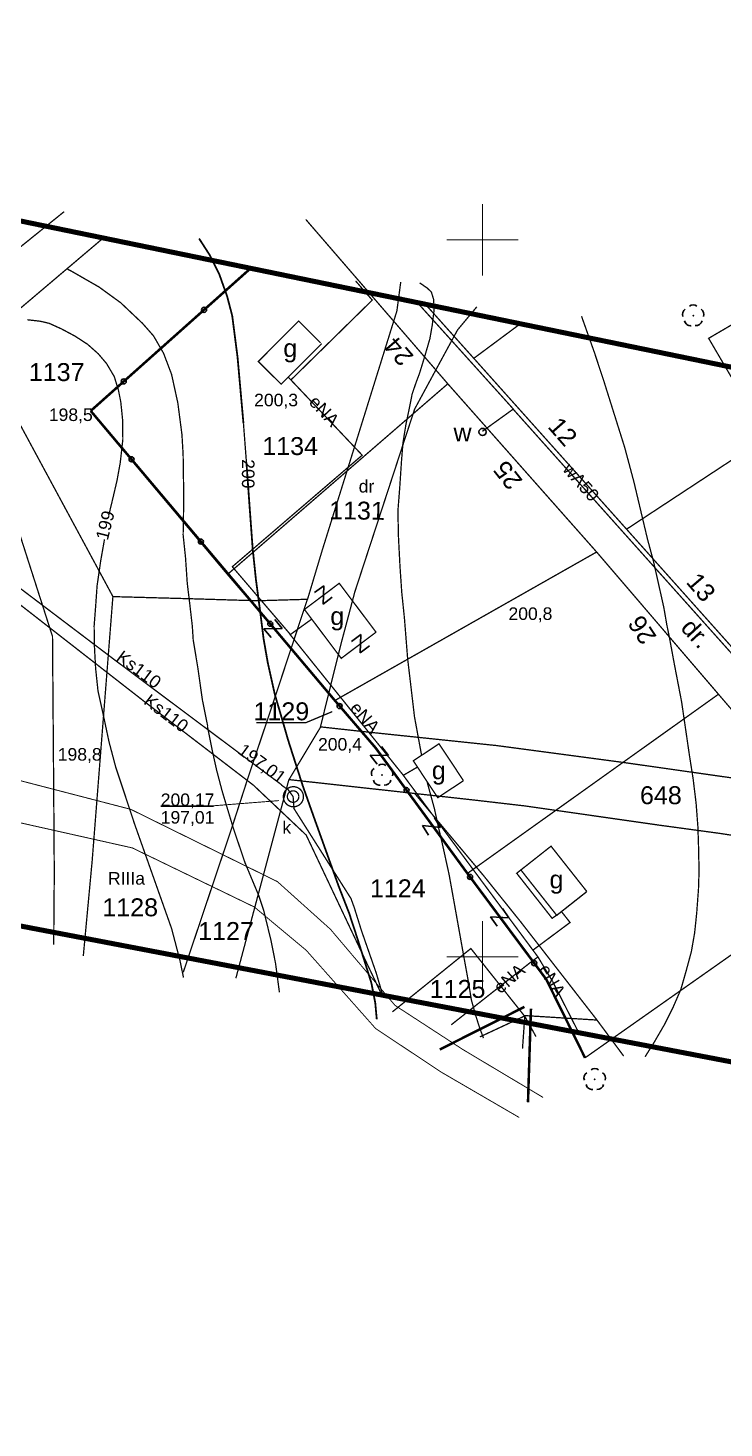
# Model space of a CAD drawing. Extents: x 7572697 to 7573818, y 5546684 to 5547005.
# Drawn here: x 7573468.3 to 7573516.8, y 5546767.2 to 5546864.8 of the extents above; entities that cross this region are included whole.
import ezdxf
from ezdxf.enums import TextEntityAlignment as Align

# ---------------------------------------------------------------- set-up
doc = ezdxf.new("R2010")
doc.units = 0
doc.header["$MEASUREMENT"] = 0
for name, pattern in [('1', [2, 1, -1]), ('2', [1, 0.5, -0.5]), ('901', [0])]:
    doc.linetypes.add(name, pattern=pattern)
doc.styles.add('STYL_ARIAL', font='Arial', dxfattribs={"oblique": 0.1})

# ---------------------------------------------------------------- blocks, each defined once
blk = doc.blocks.new('922')
at = {"color": 0}
for centre, radius, start, end in [((-0.35, 0.1), 0.4, 119.84816, 203.51949), ((0, 0.35), 0.4, 50.114, 129.886), ((0.35, 0.1), 0.4, 336.88451, 60.15184), ((-0.2, -0.3), 0.4, 187.477, 278.47884), ((0.2, -0.275), 0.425, 262.64593, 349.62892)]:
    blk.add_arc(centre, radius, start, end, dxfattribs=at)
blk.add_point((0, 0), dxfattribs=at)
blk = doc.blocks.new('991')
at = {"color": 0}
for p, q in [((-0.4, 0.5), (0.4, 0.5)), ((0.4, 0.5), (-0.4, -0.5)), ((-0.4, -0.5), (0.4, -0.5))]:
    blk.add_line(p, q, dxfattribs=at)
blk = doc.blocks.new('202')
at = {"color": 0}
blk.add_circle((0, 0), 0.25, dxfattribs=at)
blk.add_circle((0, 0), 0.25, dxfattribs=at)

msp = doc.modelspace()

# ---------------------------------------------------------------- linework, layer by layer
at = {"color": 0}
msp.add_line((7573477.5695, 5546810.5179), (7573481.2445, 5546810.5179), dxfattribs=at)
at = {"color": 0, "linetype": '2'}
for points, const_width in [([(7573470.8337, 5546851.9589), (7573452.8389, 5546837.431), (7573444.9145, 5546834.7895), (7573439.9618, 5546836.6055), (7573426.4244, 5546851.5462), (7573414.2242, 5546864.7204)], 0.09), ([(7573455.6124, 5546834.905), (7573473.565, 5546850.1235)], 0.09), ([(7573504.221, 5546790.198), (7573498.596, 5546793.56), (7573493.898, 5546796.618), (7573489.393, 5546801.929), (7573485.701, 5546805.247), (7573475.482, 5546810.287), (7573464.25, 5546813.204)], 0.065), ([(7573486.2498, 5546810.7515), (7573486.2357, 5546810.7714), (7573486.2223, 5546810.7919), (7573486.2096, 5546810.8127), (7573486.1977, 5546810.8341), (7573486.1865, 5546810.8558), (7573486.1761, 5546810.8779), (7573486.1665, 5546810.9004), (7573486.1577, 5546810.9231), (7573486.1496, 5546810.9462), (7573486.1424, 5546810.9695), (7573486.136, 5546810.9931), (7573486.1304, 5546811.0169), (7573486.1256, 5546811.0409), (7573486.1217, 5546811.065), (7573486.1186, 5546811.0892), (7573486.1164, 5546811.1136), (7573486.1151, 5546811.138), (7573486.1145, 5546811.1624), (7573486.1149, 5546811.1868), (7573486.116, 5546811.2112), (7573486.1181, 5546811.2356), (7573486.121, 5546811.2598), (7573486.1247, 5546811.284), (7573486.1293, 5546811.308), (7573486.1347, 5546811.3318), (7573486.1409, 5546811.3554), (7573486.148, 5546811.3788), (7573486.1558, 5546811.402), (7573486.1645, 5546811.4248), (7573486.174, 5546811.4473), (7573486.1842, 5546811.4695), (7573486.1952, 5546811.4913), (7573486.207, 5546811.5127), (7573486.2195, 5546811.5337), (7573486.2327, 5546811.5543), (7573486.2466, 5546811.5743), (7573486.2613, 5546811.5939), (7573486.2766, 5546811.613), (7573486.2925, 5546811.6315), (7573486.3091, 5546811.6494), (7573486.3263, 5546811.6667), (7573486.3441, 5546811.6835), (7573486.3625, 5546811.6996), (7573486.3815, 5546811.715), (7573486.4009, 5546811.7298), (7573486.4209, 5546811.7439), (7573486.4413, 5546811.7573), (7573486.4622, 5546811.7699), (7573486.4835, 5546811.7819), (7573486.5053, 5546811.793), (7573486.5274, 5546811.8035), (7573486.5498, 5546811.8131), (7573486.5726, 5546811.8219), (7573486.5957, 5546811.83), (7573486.619, 5546811.8372), (7573486.6426, 5546811.8436), (7573486.6664, 5546811.8492), (7573486.6903, 5546811.854), (7573486.7145, 5546811.8579), (7573486.7387, 5546811.8609), (7573486.763, 5546811.8632), (7573486.7874, 5546811.8645), (7573486.8118, 5546811.8651), (7573486.8363, 5546811.8647), (7573486.8607, 5546811.8635), (7573486.885, 5546811.8615), (7573486.9093, 5546811.8586), (7573486.9334, 5546811.8549), (7573486.9574, 5546811.8503), (7573486.9813, 5546811.8449), (7573487.0049, 5546811.8387), (7573487.0283, 5546811.8316), (7573487.0514, 5546811.8238), (7573487.0743, 5546811.8151), (7573487.0968, 5546811.8056), (7573487.119, 5546811.7954), (7573487.1408, 5546811.7844), (7573487.1622, 5546811.7726), (7573487.1832, 5546811.7601), (7573487.2037, 5546811.7469), (7573487.2238, 5546811.7329), (7573487.2434, 5546811.7183), (7573487.2624, 5546811.703), (7573487.2809, 5546811.6871), (7573487.2989, 5546811.6705), (7573487.3162, 5546811.6532), (7573487.3329, 5546811.6354), (7573487.349, 5546811.6171), (7573487.3645, 5546811.5981), (7573487.3793, 5546811.5787), (7573487.3934, 5546811.5587), (7573487.4067, 5546811.5383), (7573487.4194, 5546811.5174), (7573487.4313, 5546811.4961), (7573487.4425, 5546811.4743), (7573487.4529, 5546811.4522), (7573487.4625, 5546811.4298), (7573487.4714, 5546811.407), (7573487.4794, 5546811.3839), (7573487.4867, 5546811.3606), (7573487.4931, 5546811.337), (7573487.4987, 5546811.3132), (7573487.5034, 5546811.2893), (7573487.5073, 5546811.2651), (7573487.5104, 5546811.2409), (7573487.5126, 5546811.2166), (7573487.514, 5546811.1922), (7573487.5145, 5546811.1677), (7573487.5142, 5546811.1433), (7573487.513, 5546811.1189), (7573487.511, 5546811.0946), (7573487.5081, 5546811.0703), (7573487.5044, 5546811.0461), (7573487.4998, 5546811.0221), (7573487.4944, 5546810.9983), (7573487.4881, 5546810.9747), (7573487.4811, 5546810.9513), (7573487.4732, 5546810.9282), (7573487.4646, 5546810.9053), (7573487.4551, 5546810.8828), (7573487.4448, 5546810.8606), (7573487.4338, 5546810.8388), (7573487.4221, 5546810.8174), (7573487.4096, 5546810.7964), (7573487.3963, 5546810.7758), (7573487.3824, 5546810.7558), (7573487.3678, 5546810.7362), (7573487.3525, 5546810.7172), (7573487.3365, 5546810.6987), (7573487.3199, 5546810.6807), (7573487.3027, 5546810.6634), (7573487.2849, 5546810.6467), (7573487.2665, 5546810.6306), (7573487.2476, 5546810.6151), (7573487.2281, 5546810.6003), (7573487.2082, 5546810.5862), (7573487.1877, 5546810.5729), (7573487.1668, 5546810.5602), (7573487.1455, 5546810.5483), (7573487.1238, 5546810.5371), (7573487.1017, 5546810.5267), (7573487.0792, 5546810.517), (7573487.0565, 5546810.5082), (7573487.0334, 5546810.5002), (7573487.01, 5546810.4929), (7573486.9865, 5546810.4865), (7573486.9627, 5546810.4809), (7573486.9387, 5546810.4762), (7573486.9146, 5546810.4723), (7573486.8904, 5546810.4692), (7573486.866, 5546810.467), (7573486.8416, 5546810.4656), (7573486.8172, 5546810.4651), (7573486.7928, 5546810.4654), (7573486.7684, 5546810.4666), (7573486.744, 5546810.4686), (7573486.7198, 5546810.4715), (7573486.6956, 5546810.4752), (7573486.6716, 5546810.4798), (7573486.6478, 5546810.4852), (7573486.6242, 5546810.4914), (7573486.6008, 5546810.4985), (7573486.5776, 5546810.5064), (7573486.5548, 5546810.515), (7573486.5323, 5546810.5245), (7573486.5101, 5546810.5347), (7573486.4883, 5546810.5457), (7573486.4668, 5546810.5575), (7573486.4459, 5546810.57), (7573486.4253, 5546810.5832), (7573486.4052, 5546810.5972), (7573486.3857, 5546810.6118), (7573486.3666, 5546810.6271), (7573486.3481, 5546810.6431), (7573486.3302, 5546810.6597), (7573486.3128, 5546810.6769), (7573486.2961, 5546810.6947), (7573486.28, 5546810.7131), (7573486.2498, 5546810.7515)], 0.09), ([(7573463.898, 5546810.219), (7573475.588, 5546807.598), (7573484.093, 5546803.477), (7573487.719, 5546800.45), (7573492.542, 5546795.01), (7573497.079, 5546791.988), (7573502.557, 5546788.8)], 0.065), ([(7573502.8177, 5546806.1793), (7573502.38, 5546805.83), (7573504.85, 5546802.69), (7573505.3138, 5546803.0157)], 0.09), ([(7573505.3138, 5546803.0156), (7573504.85, 5546802.69)], 0.09)]:
    msp.add_lwpolyline(points, dxfattribs=dict(at, const_width=const_width))
at = {"color": 0}
for points, const_width in [([(7573426.1438, 5546861.8725), (7573430.3123, 5546858.4881), (7573446.9452, 5546849.8209), (7573456.2728, 5546844.1088), (7573461.1512, 5546840.3117), (7573466.8881, 5546832.1232), (7573470.0248, 5546822.3416), (7573470.1074, 5546811.6768), (7573470.1486, 5546805.7748), (7573470.1074, 5546800.8469)], 0.09), ([(7573474.2387, 5546825.1193), (7573464.453, 5546843.2503), (7573459.7066, 5546847.4189), (7573453.7221, 5546850.4318), (7573438.5833, 5546858.0837)], 0.09), ([(7573494.2972, 5546847.0598), (7573494.0289, 5546845.0374), (7573491.1398, 5546835.7635), (7573488.8286, 5546828.3674), (7573487.8009, 5546824.9336), (7573484.3134, 5546824.8304), (7573479.5257, 5546824.9748), (7573474.2387, 5546825.1193)], 0.09), ([(7573488.6965, 5546816.0187), (7573489.4807, 5546819.1967), (7573490.1204, 5546821.7762), (7573490.6982, 5546823.943), (7573491.0903, 5546825.4288), (7573491.7919, 5546827.575), (7573495.2671, 5546838.1986), (7573496.7529, 5546840.9432), (7573498.2594, 5546843.7167), (7573499.6007, 5546845.3264)], 0.09), ([(7573518.036, 5546839.214), (7573521.403, 5546841.185), (7573519.1147, 5546845.094), (7573515.7579, 5546843.129), (7573518.0497, 5546839.2139)], 0.09), ([(7573488.7875, 5546842.7634), (7573485.96, 5546839.93), (7573484.3705, 5546841.5162), (7573487.1815, 5546844.3331), (7573488.7131, 5546842.8046)], 0.09), ([(7573485.96, 5546839.93), (7573488.7875, 5546842.7634)], 0.09), ([(7573508.613, 5546831.415), (7573499.39, 5546841.733)], 0.09), ([(7573472.4498, 5546838.3542), (7573472.449, 5546838.3553), (7573472.4483, 5546838.3565), (7573472.4475, 5546838.3577), (7573472.4468, 5546838.3589), (7573472.4462, 5546838.3601), (7573472.4456, 5546838.3614), (7573472.4451, 5546838.3627), (7573472.4446, 5546838.364), (7573472.4441, 5546838.3653), (7573472.4437, 5546838.3666), (7573472.4433, 5546838.368), (7573472.443, 5546838.3693), (7573472.4427, 5546838.3707), (7573472.4425, 5546838.3721), (7573472.4423, 5546838.3735), (7573472.4422, 5546838.3748), (7573472.4421, 5546838.3762), (7573472.4421, 5546838.3776), (7573472.4421, 5546838.379), (7573472.4422, 5546838.3804), (7573472.4423, 5546838.3818), (7573472.4425, 5546838.3832), (7573472.4427, 5546838.3846), (7573472.4429, 5546838.386), (7573472.4432, 5546838.3873), (7573472.4436, 5546838.3887), (7573472.444, 5546838.39), (7573472.4445, 5546838.3913), (7573472.4449, 5546838.3926), (7573472.4455, 5546838.3939), (7573472.4461, 5546838.3952), (7573472.4467, 5546838.3964), (7573472.4474, 5546838.3977), (7573472.4481, 5546838.3989), (7573472.4488, 5546838.4), (7573472.4496, 5546838.4012), (7573472.4505, 5546838.4023), (7573472.4514, 5546838.4034), (7573472.4523, 5546838.4044), (7573472.4532, 5546838.4055), (7573472.4542, 5546838.4065), (7573472.4552, 5546838.4074), (7573472.4563, 5546838.4083), (7573472.4573, 5546838.4092), (7573472.4585, 5546838.4101), (7573472.4596, 5546838.4109), (7573472.4608, 5546838.4116), (7573472.462, 5546838.4123), (7573472.4632, 5546838.413), (7573472.4644, 5546838.4137), (7573472.4657, 5546838.4143), (7573472.467, 5546838.4148), (7573472.4683, 5546838.4153), (7573472.4696, 5546838.4158), (7573472.4709, 5546838.4162), (7573472.4723, 5546838.4166), (7573472.4736, 5546838.4169), (7573472.475, 5546838.4172), (7573472.4764, 5546838.4174), (7573472.4778, 5546838.4175), (7573472.4791, 5546838.4177), (7573472.4805, 5546838.4178), (7573472.4819, 5546838.4178), (7573472.4833, 5546838.4178), (7573472.4847, 5546838.4177), (7573472.4861, 5546838.4176), (7573472.4875, 5546838.4174), (7573472.4889, 5546838.4172), (7573472.4903, 5546838.4169), (7573472.4916, 5546838.4166), (7573472.493, 5546838.4163), (7573472.4943, 5546838.4159), (7573472.4956, 5546838.4154), (7573472.4969, 5546838.4149), (7573472.4982, 5546838.4144), (7573472.4995, 5546838.4138), (7573472.5007, 5546838.4132), (7573472.502, 5546838.4125), (7573472.5032, 5546838.4118), (7573472.5043, 5546838.411), (7573472.5055, 5546838.4102), (7573472.5066, 5546838.4094), (7573472.5077, 5546838.4085), (7573472.5087, 5546838.4076), (7573472.5098, 5546838.4067), (7573472.5108, 5546838.4057), (7573472.5117, 5546838.4047), (7573472.5126, 5546838.4036), (7573472.5135, 5546838.4025), (7573472.5144, 5546838.4014), (7573472.5152, 5546838.4003), (7573472.5159, 5546838.3991), (7573472.5167, 5546838.3979), (7573472.5173, 5546838.3967), (7573472.518, 5546838.3955), (7573472.5186, 5546838.3942), (7573472.5191, 5546838.3929), (7573472.5196, 5546838.3916), (7573472.5201, 5546838.3903), (7573472.5205, 5546838.389), (7573472.5209, 5546838.3876), (7573472.5212, 5546838.3863), (7573472.5215, 5546838.3849), (7573472.5217, 5546838.3835), (7573472.5219, 5546838.3821), (7573472.522, 5546838.3807), (7573472.5221, 5546838.3793), (7573472.5221, 5546838.3779), (7573472.5221, 5546838.3765), (7573472.522, 5546838.3751), (7573472.5219, 5546838.3738), (7573472.5217, 5546838.3724), (7573472.5215, 5546838.371), (7573472.5212, 5546838.3696), (7573472.5209, 5546838.3683), (7573472.5206, 5546838.3669), (7573472.5202, 5546838.3656), (7573472.5197, 5546838.3642), (7573472.5192, 5546838.3629), (7573472.5187, 5546838.3617), (7573472.5181, 5546838.3604), (7573472.5175, 5546838.3591), (7573472.5168, 5546838.3579), (7573472.5161, 5546838.3567), (7573472.5153, 5546838.3555), (7573472.5145, 5546838.3544), (7573472.5137, 5546838.3533), (7573472.5128, 5546838.3522), (7573472.5119, 5546838.3511), (7573472.511, 5546838.3501), (7573472.51, 5546838.3491), (7573472.509, 5546838.3482), (7573472.5079, 5546838.3472), (7573472.5068, 5546838.3464), (7573472.5057, 5546838.3455), (7573472.5046, 5546838.3447), (7573472.5034, 5546838.3439), (7573472.5022, 5546838.3432), (7573472.501, 5546838.3425), (7573472.4998, 5546838.3419), (7573472.4985, 5546838.3413), (7573472.4972, 5546838.3408), (7573472.4959, 5546838.3403), (7573472.4946, 5546838.3398), (7573472.4933, 5546838.3394), (7573472.4919, 5546838.339), (7573472.4906, 5546838.3387), (7573472.4892, 5546838.3384), (7573472.4878, 5546838.3382), (7573472.4864, 5546838.338), (7573472.485, 5546838.3379), (7573472.4836, 5546838.3378), (7573472.4822, 5546838.3378), (7573472.4808, 5546838.3378), (7573472.4795, 5546838.3379), (7573472.4781, 5546838.338), (7573472.4767, 5546838.3382), (7573472.4753, 5546838.3384), (7573472.4739, 5546838.3386), (7573472.4726, 5546838.3389), (7573472.4712, 5546838.3393), (7573472.4699, 5546838.3397), (7573472.4686, 5546838.3401), (7573472.4673, 5546838.3406), (7573472.466, 5546838.3412), (7573472.4647, 5546838.3418), (7573472.4634, 5546838.3424), (7573472.4622, 5546838.3431), (7573472.461, 5546838.3438), (7573472.4599, 5546838.3445), (7573472.4587, 5546838.3453), (7573472.4576, 5546838.3462), (7573472.4565, 5546838.347), (7573472.4554, 5546838.348), (7573472.4544, 5546838.3489), (7573472.4534, 5546838.3499), (7573472.4525, 5546838.3509), (7573472.4515, 5546838.352), (7573472.4498, 5546838.3542)], 0.175), ([(7573483.4962, 5546838.9098), (7573483.4954, 5546838.9109), (7573483.4946, 5546838.9121), (7573483.4939, 5546838.9133), (7573483.4932, 5546838.9145), (7573483.4926, 5546838.9157), (7573483.492, 5546838.917), (7573483.4914, 5546838.9183), (7573483.4909, 5546838.9196), (7573483.4905, 5546838.9209), (7573483.49, 5546838.9222), (7573483.4897, 5546838.9236), (7573483.4894, 5546838.9249), (7573483.4891, 5546838.9263), (7573483.4889, 5546838.9277), (7573483.4887, 5546838.9291), (7573483.4886, 5546838.9305), (7573483.4885, 5546838.9319), (7573483.4885, 5546838.9333), (7573483.4885, 5546838.9347), (7573483.4885, 5546838.936), (7573483.4887, 5546838.9374), (7573483.4888, 5546838.9388), (7573483.489, 5546838.9402), (7573483.4893, 5546838.9416), (7573483.4896, 5546838.9429), (7573483.49, 5546838.9443), (7573483.4904, 5546838.9456), (7573483.4908, 5546838.9469), (7573483.4913, 5546838.9483), (7573483.4919, 5546838.9495), (7573483.4924, 5546838.9508), (7573483.4931, 5546838.9521), (7573483.4937, 5546838.9533), (7573483.4945, 5546838.9545), (7573483.4952, 5546838.9557), (7573483.496, 5546838.9568), (7573483.4968, 5546838.9579), (7573483.4977, 5546838.959), (7573483.4986, 5546838.9601), (7573483.4996, 5546838.9611), (7573483.5006, 5546838.9621), (7573483.5016, 5546838.963), (7573483.5026, 5546838.964), (7573483.5037, 5546838.9648), (7573483.5048, 5546838.9657), (7573483.506, 5546838.9665), (7573483.5071, 5546838.9673), (7573483.5083, 5546838.968), (7573483.5095, 5546838.9687), (7573483.5108, 5546838.9693), (7573483.512, 5546838.9699), (7573483.5133, 5546838.9704), (7573483.5146, 5546838.9709), (7573483.5159, 5546838.9714), (7573483.5173, 5546838.9718), (7573483.5186, 5546838.9722), (7573483.52, 5546838.9725), (7573483.5214, 5546838.9728), (7573483.5227, 5546838.973), (7573483.5241, 5546838.9732), (7573483.5255, 5546838.9733), (7573483.5269, 5546838.9734), (7573483.5283, 5546838.9734), (7573483.5297, 5546838.9734), (7573483.5311, 5546838.9733), (7573483.5325, 5546838.9732), (7573483.5339, 5546838.973), (7573483.5353, 5546838.9728), (7573483.5366, 5546838.9726), (7573483.538, 5546838.9723), (7573483.5393, 5546838.9719), (7573483.5407, 5546838.9715), (7573483.542, 5546838.9711), (7573483.5433, 5546838.9706), (7573483.5446, 5546838.97), (7573483.5459, 5546838.9694), (7573483.5471, 5546838.9688), (7573483.5483, 5546838.9681), (7573483.5495, 5546838.9674), (7573483.5507, 5546838.9667), (7573483.5518, 5546838.9659), (7573483.553, 5546838.965), (7573483.554, 5546838.9642), (7573483.5551, 5546838.9632), (7573483.5561, 5546838.9623), (7573483.5571, 5546838.9613), (7573483.5581, 5546838.9603), (7573483.559, 5546838.9592), (7573483.5599, 5546838.9582), (7573483.5607, 5546838.957), (7573483.5615, 5546838.9559), (7573483.5623, 5546838.9547), (7573483.563, 5546838.9535), (7573483.5637, 5546838.9523), (7573483.5643, 5546838.9511), (7573483.5649, 5546838.9498), (7573483.5655, 5546838.9485), (7573483.566, 5546838.9472), (7573483.5664, 5546838.9459), (7573483.5669, 5546838.9446), (7573483.5672, 5546838.9432), (7573483.5675, 5546838.9419), (7573483.5678, 5546838.9405), (7573483.568, 5546838.9391), (7573483.5682, 5546838.9377), (7573483.5683, 5546838.9364), (7573483.5684, 5546838.935), (7573483.5685, 5546838.9336), (7573483.5684, 5546838.9322), (7573483.5684, 5546838.9308), (7573483.5683, 5546838.9294), (7573483.5681, 5546838.928), (7573483.5679, 5546838.9266), (7573483.5676, 5546838.9252), (7573483.5673, 5546838.9239), (7573483.5669, 5546838.9225), (7573483.5665, 5546838.9212), (7573483.5661, 5546838.9199), (7573483.5656, 5546838.9186), (7573483.5651, 5546838.9173), (7573483.5645, 5546838.916), (7573483.5638, 5546838.9148), (7573483.5632, 5546838.9135), (7573483.5625, 5546838.9123), (7573483.5617, 5546838.9112), (7573483.5609, 5546838.91), (7573483.5601, 5546838.9089), (7573483.5592, 5546838.9078), (7573483.5583, 5546838.9068), (7573483.5573, 5546838.9057), (7573483.5564, 5546838.9047), (7573483.5553, 5546838.9038), (7573483.5543, 5546838.9029), (7573483.5532, 5546838.902), (7573483.5521, 5546838.9011), (7573483.5509, 5546838.9003), (7573483.5498, 5546838.8996), (7573483.5486, 5546838.8988), (7573483.5474, 5546838.8982), (7573483.5461, 5546838.8975), (7573483.5449, 5546838.8969), (7573483.5436, 5546838.8964), (7573483.5423, 5546838.8959), (7573483.541, 5546838.8954), (7573483.5396, 5546838.895), (7573483.5383, 5546838.8946), (7573483.5369, 5546838.8943), (7573483.5356, 5546838.894), (7573483.5342, 5546838.8938), (7573483.5328, 5546838.8936), (7573483.5314, 5546838.8935), (7573483.53, 5546838.8934), (7573483.5286, 5546838.8934), (7573483.5272, 5546838.8934), (7573483.5258, 5546838.8935), (7573483.5244, 5546838.8936), (7573483.523, 5546838.8938), (7573483.5217, 5546838.894), (7573483.5203, 5546838.8943), (7573483.5189, 5546838.8946), (7573483.5176, 5546838.8949), (7573483.5162, 5546838.8953), (7573483.5149, 5546838.8958), (7573483.5136, 5546838.8963), (7573483.5123, 5546838.8968), (7573483.5111, 5546838.8974), (7573483.5098, 5546838.898), (7573483.5086, 5546838.8987), (7573483.5074, 5546838.8994), (7573483.5062, 5546838.9002), (7573483.5051, 5546838.901), (7573483.5039, 5546838.9018), (7573483.5029, 5546838.9027), (7573483.5018, 5546838.9036), (7573483.5008, 5546838.9045), (7573483.4998, 5546838.9055), (7573483.4988, 5546838.9065), (7573483.4979, 5546838.9076), (7573483.4962, 5546838.9098)], 0.175), ([(7573482.2499, 5546826.6918), (7573472.689, 5546838.068)], 0.175), ([(7573492.596, 5546822.611), (7573490.01, 5546826.048), (7573487.586, 5546824.2242), (7573490.1505, 5546820.8158), (7573492.5515, 5546822.6223)], 0.09), ([(7573472.171, 5546800.0627), (7573472.7901, 5546806.7076), (7573474.2346, 5546825.1317)], 0.09), ([(7573487.7885, 5546824.9336), (7573485.5185, 5546818.0617), (7573483.6571, 5546812.5064), (7573482.5221, 5546808.9983), (7573479.1378, 5546798.9277)], 0.09), ([(7573501.2233, 5546823.8285), (7573501.2225, 5546823.8297), (7573501.2217, 5546823.8308), (7573501.221, 5546823.832), (7573501.2203, 5546823.8332), (7573501.2197, 5546823.8345), (7573501.2191, 5546823.8357), (7573501.2185, 5546823.837), (7573501.218, 5546823.8383), (7573501.2176, 5546823.8396), (7573501.2171, 5546823.841), (7573501.2168, 5546823.8423), (7573501.2165, 5546823.8437), (7573501.2162, 5546823.8451), (7573501.216, 5546823.8464), (7573501.2158, 5546823.8478), (7573501.2157, 5546823.8492), (7573501.2156, 5546823.8506), (7573501.2156, 5546823.852), (7573501.2156, 5546823.8534), (7573501.2156, 5546823.8548), (7573501.2158, 5546823.8562), (7573501.2159, 5546823.8576), (7573501.2161, 5546823.8589), (7573501.2164, 5546823.8603), (7573501.2167, 5546823.8617), (7573501.2171, 5546823.863), (7573501.2175, 5546823.8644), (7573501.2179, 5546823.8657), (7573501.2184, 5546823.867), (7573501.2189, 5546823.8683), (7573501.2195, 5546823.8695), (7573501.2202, 5546823.8708), (7573501.2208, 5546823.872), (7573501.2215, 5546823.8732), (7573501.2223, 5546823.8744), (7573501.2231, 5546823.8755), (7573501.2239, 5546823.8767), (7573501.2248, 5546823.8777), (7573501.2257, 5546823.8788), (7573501.2267, 5546823.8798), (7573501.2277, 5546823.8808), (7573501.2287, 5546823.8818), (7573501.2297, 5546823.8827), (7573501.2308, 5546823.8836), (7573501.2319, 5546823.8844), (7573501.2331, 5546823.8852), (7573501.2342, 5546823.886), (7573501.2354, 5546823.8867), (7573501.2366, 5546823.8874), (7573501.2379, 5546823.888), (7573501.2391, 5546823.8886), (7573501.2404, 5546823.8892), (7573501.2417, 5546823.8897), (7573501.243, 5546823.8901), (7573501.2444, 5546823.8906), (7573501.2457, 5546823.8909), (7573501.2471, 5546823.8912), (7573501.2485, 5546823.8915), (7573501.2498, 5546823.8917), (7573501.2512, 5546823.8919), (7573501.2526, 5546823.892), (7573501.254, 5546823.8921), (7573501.2554, 5546823.8921), (7573501.2568, 5546823.8921), (7573501.2582, 5546823.8921), (7573501.2596, 5546823.8919), (7573501.261, 5546823.8918), (7573501.2623, 5546823.8916), (7573501.2637, 5546823.8913), (7573501.2651, 5546823.891), (7573501.2664, 5546823.8906), (7573501.2678, 5546823.8902), (7573501.2691, 5546823.8898), (7573501.2704, 5546823.8893), (7573501.2717, 5546823.8888), (7573501.2729, 5546823.8882), (7573501.2742, 5546823.8875), (7573501.2754, 5546823.8869), (7573501.2766, 5546823.8862), (7573501.2778, 5546823.8854), (7573501.2789, 5546823.8846), (7573501.2801, 5546823.8838), (7573501.2811, 5546823.8829), (7573501.2822, 5546823.882), (7573501.2832, 5546823.881), (7573501.2842, 5546823.88), (7573501.2852, 5546823.879), (7573501.2861, 5546823.878), (7573501.287, 5546823.8769), (7573501.2878, 5546823.8758), (7573501.2886, 5546823.8746), (7573501.2894, 5546823.8735), (7573501.2901, 5546823.8723), (7573501.2908, 5546823.8711), (7573501.2914, 5546823.8698), (7573501.292, 5546823.8686), (7573501.2926, 5546823.8673), (7573501.2931, 5546823.866), (7573501.2935, 5546823.8647), (7573501.294, 5546823.8633), (7573501.2943, 5546823.862), (7573501.2946, 5546823.8606), (7573501.2949, 5546823.8592), (7573501.2951, 5546823.8579), (7573501.2953, 5546823.8565), (7573501.2954, 5546823.8551), (7573501.2955, 5546823.8537), (7573501.2956, 5546823.8523), (7573501.2955, 5546823.8509), (7573501.2955, 5546823.8495), (7573501.2953, 5546823.8481), (7573501.2952, 5546823.8467), (7573501.295, 5546823.8454), (7573501.2947, 5546823.844), (7573501.2944, 5546823.8426), (7573501.294, 5546823.8413), (7573501.2936, 5546823.8399), (7573501.2932, 5546823.8386), (7573501.2927, 5546823.8373), (7573501.2922, 5546823.836), (7573501.2916, 5546823.8348), (7573501.2909, 5546823.8335), (7573501.2903, 5546823.8323), (7573501.2896, 5546823.8311), (7573501.2888, 5546823.8299), (7573501.288, 5546823.8288), (7573501.2872, 5546823.8276), (7573501.2863, 5546823.8266), (7573501.2854, 5546823.8255), (7573501.2844, 5546823.8245), (7573501.2834, 5546823.8235), (7573501.2824, 5546823.8225), (7573501.2814, 5546823.8216), (7573501.2803, 5546823.8207), (7573501.2792, 5546823.8199), (7573501.278, 5546823.8191), (7573501.2769, 5546823.8183), (7573501.2757, 5546823.8176), (7573501.2745, 5546823.8169), (7573501.2732, 5546823.8163), (7573501.272, 5546823.8157), (7573501.2707, 5546823.8151), (7573501.2694, 5546823.8146), (7573501.2681, 5546823.8142), (7573501.2667, 5546823.8137), (7573501.2654, 5546823.8134), (7573501.264, 5546823.8131), (7573501.2626, 5546823.8128), (7573501.2613, 5546823.8126), (7573501.2599, 5546823.8124), (7573501.2585, 5546823.8123), (7573501.2571, 5546823.8122), (7573501.2557, 5546823.8121), (7573501.2543, 5546823.8122), (7573501.2529, 5546823.8122), (7573501.2515, 5546823.8124), (7573501.2501, 5546823.8125), (7573501.2488, 5546823.8127), (7573501.2474, 5546823.813), (7573501.246, 5546823.8133), (7573501.2447, 5546823.8137), (7573501.2433, 5546823.8141), (7573501.242, 5546823.8145), (7573501.2407, 5546823.815), (7573501.2394, 5546823.8155), (7573501.2382, 5546823.8161), (7573501.2369, 5546823.8168), (7573501.2357, 5546823.8174), (7573501.2345, 5546823.8181), (7573501.2333, 5546823.8189), (7573501.2322, 5546823.8197), (7573501.231, 5546823.8205), (7573501.23, 5546823.8214), (7573501.2289, 5546823.8223), (7573501.2279, 5546823.8233), (7573501.2269, 5546823.8243), (7573501.2259, 5546823.8253), (7573501.225, 5546823.8263), (7573501.2233, 5546823.8285)], 0.175), ([(7573484.232, 5546816.3392), (7573487.7047, 5546816.3392), (7573489.5237, 5546817.0999)], 0.09), ([(7573521.5412, 5546811.8873), (7573509.795, 5546813.5588), (7573500.971, 5546814.7351), (7573491.7259, 5546815.705), (7573488.7171, 5546816.0352), (7573486.509, 5546812.3619), (7573499.5718, 5546810.9174), (7573502.9479, 5546810.5253), (7573512.3168, 5546809.1839), (7573516.5679, 5546808.6061), (7573521.8631, 5546807.7889)], 0.09), ([(7573498.6659, 5546812.2907), (7573496.9654, 5546814.8583), (7573495.1732, 5546813.6713), (7573496.8771, 5546811.0987), (7573498.6599, 5546812.2794)], 0.09), ([(7573482.8069, 5546798.515), (7573484.1276, 5546803.4677), (7573486.5008, 5546812.3661)], 0.09), ([(7573481.1189, 5546810.5253), (7573485.8137, 5546810.8968)], 0.065), ([(7573486.4715, 5546810.9421), (7573486.4634, 5546810.9535), (7573486.4558, 5546810.9652), (7573486.4485, 5546810.9771), (7573486.4417, 5546810.9893), (7573486.4353, 5546811.0017), (7573486.4294, 5546811.0144), (7573486.4239, 5546811.0272), (7573486.4188, 5546811.0402), (7573486.4142, 5546811.0534), (7573486.4101, 5546811.0667), (7573486.4064, 5546811.0802), (7573486.4032, 5546811.0938), (7573486.4005, 5546811.1075), (7573486.3983, 5546811.1213), (7573486.3965, 5546811.1351), (7573486.3953, 5546811.149), (7573486.3945, 5546811.163), (7573486.3942, 5546811.1769), (7573486.3944, 5546811.1909), (7573486.3951, 5546811.2048), (7573486.3962, 5546811.2187), (7573486.3979, 5546811.2326), (7573486.4, 5546811.2464), (7573486.4026, 5546811.2601), (7573486.4057, 5546811.2737), (7573486.4093, 5546811.2872), (7573486.4133, 5546811.3006), (7573486.4178, 5546811.3138), (7573486.4227, 5546811.3269), (7573486.4281, 5546811.3397), (7573486.434, 5546811.3524), (7573486.4403, 5546811.3649), (7573486.447, 5546811.3771), (7573486.4542, 5546811.3891), (7573486.4617, 5546811.4009), (7573486.4697, 5546811.4123), (7573486.478, 5546811.4235), (7573486.4868, 5546811.4344), (7573486.4959, 5546811.445), (7573486.5054, 5546811.4552), (7573486.5152, 5546811.4651), (7573486.5254, 5546811.4747), (7573486.5359, 5546811.4839), (7573486.5467, 5546811.4927), (7573486.5578, 5546811.5012), (7573486.5692, 5546811.5092), (7573486.5809, 5546811.5169), (7573486.5929, 5546811.5241), (7573486.605, 5546811.5309), (7573486.6175, 5546811.5373), (7573486.6301, 5546811.5432), (7573486.6429, 5546811.5487), (7573486.6559, 5546811.5538), (7573486.6691, 5546811.5584), (7573486.6825, 5546811.5625), (7573486.6959, 5546811.5662), (7573486.7095, 5546811.5694), (7573486.7232, 5546811.5721), (7573486.737, 5546811.5743), (7573486.7509, 5546811.5761), (7573486.7648, 5546811.5774), (7573486.7787, 5546811.5781), (7573486.7927, 5546811.5784), (7573486.8066, 5546811.5783), (7573486.8206, 5546811.5776), (7573486.8345, 5546811.5764), (7573486.8483, 5546811.5748), (7573486.8621, 5546811.5726), (7573486.8759, 5546811.57), (7573486.8895, 5546811.5669), (7573486.903, 5546811.5634), (7573486.9163, 5546811.5593), (7573486.9296, 5546811.5548), (7573486.9426, 5546811.5499), (7573486.9555, 5546811.5445), (7573486.9682, 5546811.5386), (7573486.9806, 5546811.5323), (7573486.9929, 5546811.5256), (7573487.0049, 5546811.5185), (7573487.0166, 5546811.5109), (7573487.0281, 5546811.503), (7573487.0392, 5546811.4946), (7573487.0501, 5546811.4858), (7573487.0607, 5546811.4767), (7573487.0709, 5546811.4672), (7573487.0809, 5546811.4574), (7573487.0904, 5546811.4472), (7573487.0996, 5546811.4367), (7573487.1084, 5546811.4259), (7573487.1169, 5546811.4148), (7573487.1249, 5546811.4034), (7573487.1326, 5546811.3917), (7573487.1398, 5546811.3798), (7573487.1466, 5546811.3676), (7573487.153, 5546811.3552), (7573487.159, 5546811.3425), (7573487.1645, 5546811.3297), (7573487.1695, 5546811.3167), (7573487.1741, 5546811.3035), (7573487.1783, 5546811.2902), (7573487.1819, 5546811.2767), (7573487.1851, 5546811.2631), (7573487.1878, 5546811.2494), (7573487.1901, 5546811.2356), (7573487.1918, 5546811.2218), (7573487.1931, 5546811.2079), (7573487.1939, 5546811.1939), (7573487.1942, 5546811.18), (7573487.194, 5546811.166), (7573487.1933, 5546811.1521), (7573487.1921, 5546811.1382), (7573487.1905, 5546811.1243), (7573487.1884, 5546811.1105), (7573487.1858, 5546811.0968), (7573487.1827, 5546811.0832), (7573487.1791, 5546811.0697), (7573487.1751, 5546811.0563), (7573487.1706, 5546811.0431), (7573487.1656, 5546811.03), (7573487.1602, 5546811.0172), (7573487.1544, 5546811.0045), (7573487.1481, 5546810.992), (7573487.1414, 5546810.9798), (7573487.1342, 5546810.9678), (7573487.1266, 5546810.956), (7573487.1187, 5546810.9446), (7573487.1103, 5546810.9334), (7573487.1016, 5546810.9225), (7573487.0925, 5546810.9119), (7573487.083, 5546810.9017), (7573487.0731, 5546810.8918), (7573487.063, 5546810.8822), (7573487.0525, 5546810.873), (7573487.0416, 5546810.8642), (7573487.0305, 5546810.8557), (7573487.0191, 5546810.8477), (7573487.0074, 5546810.84), (7573486.9955, 5546810.8328), (7573486.9833, 5546810.826), (7573486.9709, 5546810.8196), (7573486.9583, 5546810.8137), (7573486.9454, 5546810.8081), (7573486.9324, 5546810.8031), (7573486.9192, 5546810.7985), (7573486.9059, 5546810.7944), (7573486.8924, 5546810.7907), (7573486.8788, 5546810.7875), (7573486.8651, 5546810.7848), (7573486.8514, 5546810.7826), (7573486.8375, 5546810.7808), (7573486.8236, 5546810.7795), (7573486.8097, 5546810.7787), (7573486.7957, 5546810.7785), (7573486.7818, 5546810.7786), (7573486.7678, 5546810.7793), (7573486.7539, 5546810.7805), (7573486.74, 5546810.7821), (7573486.7262, 5546810.7843), (7573486.7125, 5546810.7869), (7573486.6989, 5546810.79), (7573486.6854, 5546810.7935), (7573486.672, 5546810.7976), (7573486.6588, 5546810.8021), (7573486.6458, 5546810.807), (7573486.6329, 5546810.8124), (7573486.6202, 5546810.8183), (7573486.6077, 5546810.8246), (7573486.5955, 5546810.8313), (7573486.5835, 5546810.8384), (7573486.5718, 5546810.846), (7573486.5603, 5546810.8539), (7573486.5491, 5546810.8623), (7573486.5382, 5546810.871), (7573486.5277, 5546810.8802), (7573486.5174, 5546810.8897), (7573486.5075, 5546810.8995), (7573486.4979, 5546810.9097), (7573486.4887, 5546810.9202), (7573486.4715, 5546810.9421)], 0.09), ([(7573495.2877, 5546811.3755), (7573500.0753, 5546805.6592), (7573502.6796, 5546802.4152), (7573507.9831, 5546795.5846), (7573509.8404, 5546793.0794)], 0.09), ([(7573507.25, 5546804.58), (7573504.7729, 5546807.7184), (7573502.672, 5546806.0601), (7573505.1709, 5546802.8941), (7573507.2362, 5546804.5243)], 0.09), ([(7573507.25, 5546804.58), (7573504.7729, 5546807.7184)], 0.09), ([(7573505.3139, 5546803.0156), (7573507.2775, 5546804.5655)], 0.09), ([(7573502.9397, 5546795.8571), (7573499.1839, 5546800.5828), (7573493.7153, 5546796.1666)], 0.09), ([(7573502.9479, 5546795.8859), (7573499.8112, 5546794.4207)], 0.09), ([(7573507.9626, 5546795.597), (7573502.948, 5546795.9065), (7573502.7829, 5546793.5953)], 0.09), ([(7573503.7239, 5546794.4414), (7573502.9397, 5546795.8653)], 0.09)]:
    msp.add_lwpolyline(points, dxfattribs=dict(at, const_width=const_width))
at = {"color": 6, "const_width": 0.35}
for points in [[(7573792.5736, 5546784.4967), (7573422.4326, 5546860.6425)], [(7573349.4716, 5546824.7787), (7573649.9357, 5546767.3274), (7573817.4093, 5546770.1055), (7573792.5736, 5546784.4967)]]:
    msp.add_lwpolyline(points, dxfattribs=at)
at = {"color": 37, "const_width": 0.09}
for points in [[(7573424.8022, 5546860.1397), (7573428.5394, 5546857.2624), (7573431.8798, 5546854.4842), (7573436.1859, 5546851.0248), (7573441.4115, 5546845.667), (7573445.9358, 5546841.2153), (7573449.8715, 5546838.338), (7573455.5931, 5546834.0716), (7573464.7014, 5546826.9477), (7573476.3894, 5546817.8327), (7573484.0359, 5546811.9656), (7573487.707, 5546808.4929), (7573493.0119, 5546797.2746)], [(7573442.483, 5546843.8347), (7573446.121, 5546841.1889), (7573454.3231, 5546835.5995), (7573457.8222, 5546833.2976), (7573465.859, 5546827.1461), (7573474.2992, 5546820.7498), (7573486.007, 5546811.9854)], [(7573485.9674, 5546811.992), (7573486.3312, 5546811.7274)], [(7573486.8603, 5546810.3516), (7573486.7942, 5546811.1784), (7573486.3642, 5546811.7737)], [(7573493.078, 5546797.2084), (7573492.5819, 5546798.8951), (7573491.5566, 5546801.8386), (7573491.0605, 5546803.4261), (7573490.829, 5546804.0677), (7573486.8272, 5546810.3847)]]:
    msp.add_lwpolyline(points, dxfattribs=at)
at = {"color": 1}
for points, const_width in [([(7573500, 5546847.5), (7573500, 5546852.5)], 0.065), ([(7573500, 5546847.5), (7573500, 5546852.5)], 0.065), ([(7573500, 5546847.5), (7573500, 5546852.5)], 0.065), ([(7573497.5, 5546850), (7573502.5, 5546850)], 0.065), ([(7573497.5, 5546850), (7573502.5, 5546850)], 0.065), ([(7573497.5, 5546850), (7573502.5, 5546850)], 0.065), ([(7573486.6484, 5546840.2316), (7573492.3121, 5546845.7927), (7573491.1485, 5546847.1319)], 0.09), ([(7573486.45, 5546840.43), (7573491.6105, 5546834.9793), (7573482.5305, 5546827.1788)], 0.09), ([(7573486.6084, 5546822.4738), (7573482.5719, 5546827.187)], 0.09), ([(7573494.4955, 5546812.6385), (7573486.5918, 5546822.4655), (7573488.0776, 5546823.5386)], 0.09), ([(7573503.4062, 5546799.6665), (7573503.8602, 5546799.9967), (7573494.4748, 5546812.6591), (7573495.4654, 5546813.2369)], 0.09), ([(7573505.48, 5546803.18), (7573506.1, 5546802.4), (7573503.5092, 5546800.4703)], 0.09), ([(7573500, 5546797.5), (7573500, 5546802.5)], 0.065), ([(7573500, 5546797.5), (7573500, 5546802.5)], 0.065), ([(7573500, 5546797.5), (7573500, 5546802.5)], 0.065), ([(7573497.5, 5546800), (7573502.5, 5546800)], 0.065), ([(7573497.5, 5546800), (7573502.5, 5546800)], 0.065), ([(7573497.5, 5546800), (7573502.5, 5546800)], 0.065), ([(7573503.4062, 5546799.6665), (7573497.8136, 5546795.2627)], 0.09), ([(7573503.852, 5546800.0132), (7573504.8838, 5546798.2798)], 0.09), ([(7573504.8917, 5546798.2734), (7573506.7438, 5546794.6354)], 0.09)]:
    msp.add_lwpolyline(points, dxfattribs=dict(at, const_width=const_width))
at = {"color": 3, "const_width": 0.09}
for points in [[(7573487.6814, 5546851.4141), (7573497.578, 5546839.957), (7573482.2499, 5546826.6918)], [(7573499.39, 5546841.733), (7573495.9464, 5546845.5815)], [(7573499.39, 5546841.733), (7573502.634, 5546844.1434)], [(7573499.39, 5546841.733), (7573508.613, 5546831.415), (7573518.909, 5546819.881)], [(7573526.44, 5546840.606), (7573510.0375, 5546829.8193)], [(7573497.578, 5546839.957), (7573507.951, 5546828.23), (7573518.5, 5546815.911), (7573523.327, 5546808.81), (7573525.02, 5546805.55), (7573529.06, 5546796.051), (7573531.275, 5546790.727)], [(7573489.706, 5546817.876), (7573507.951, 5546828.23)], [(7573525.02, 5546805.55), (7573523.327, 5546808.81), (7573518.5, 5546815.911), (7573507.951, 5546828.23)], [(7573498.946, 5546805.819), (7573516.4434, 5546818.3127)], [(7573525.02, 5546805.55), (7573507.143, 5546792.962)]]:
    msp.add_lwpolyline(points, dxfattribs=at)
at = {"color": 29}
for points, const_width in [([(7573480.2398, 5546850.0892), (7573480.9827, 5546848.9336), (7573481.6431, 5546847.6128), (7573482.2002, 5546846.0445), (7573482.5511, 5546844.7031), (7573482.9225, 5546841.814), (7573483.3352, 5546837.1874)], 0.125), ([(7573471.0661, 5546847.951), (7573471.329, 5546847.8192), (7573473.2689, 5546846.7049), (7573474.7753, 5546845.6111), (7573476.3024, 5546844.1666), (7573477.0659, 5546843.2999), (7573477.7676, 5546842.0823), (7573478.3247, 5546840.613), (7573478.7581, 5546838.6319), (7573479.047, 5546836.4239), (7573479.1296, 5546835), (7573479.1708, 5546832.1521), (7573479.1502, 5546830.4558), (7573479.1296, 5546829.424), (7573479.2947, 5546827.8557), (7573479.4185, 5546826.0397), (7573479.5836, 5546824.6777), (7573479.7693, 5546823.0681), (7573479.8312, 5546822.1105), (7573480.1614, 5546820.1088), (7573480.4709, 5546817.9214), (7573480.8424, 5546816.0847)], 0.09), ([(7573495.6138, 5546846.9979), (7573496.1503, 5546846.6264), (7573496.431, 5546846.3582), (7573496.5961, 5546845.8216), (7573496.6167, 5546845.0581), (7573496.4929, 5546844.0469), (7573496.3278, 5546843.0976), (7573495.9357, 5546841.7563), (7573495.6055, 5546840.6832), (7573495.3579, 5546840.0228), (7573495.0896, 5546839.2387), (7573494.9452, 5546838.4957), (7573494.6563, 5546837.109), (7573494.4499, 5546835.8295), (7573494.3467, 5546834.5295), (7573494.2229, 5546832.6722), (7573494.0991, 5546831.0832), (7573494.1404, 5546829.2383), (7573494.2436, 5546827.2366), (7573494.3674, 5546825.4206), (7573494.5531, 5546823.6252), (7573494.7801, 5546820.7692), (7573495.0071, 5546818.85), (7573495.2547, 5546816.7451), (7573495.75, 5546814.0541)], 0.09), ([(7573473.9581, 5546830.8356), (7573474.2057, 5546831.8674), (7573474.5153, 5546833.1881), (7573474.7423, 5546834.4263), (7573474.928, 5546836.0772), (7573474.9074, 5546837.4805), (7573474.7836, 5546838.698), (7573474.6185, 5546839.5235), (7573474.3296, 5546840.4604), (7573473.793, 5546841.3684), (7573473.2152, 5546842.0494), (7573472.4723, 5546842.7097), (7573471.5849, 5546843.2875), (7573470.6563, 5546843.7828), (7573469.7896, 5546844.1749), (7573469.1746, 5546844.3194), (7573468.2666, 5546844.4225)], 0.09), ([(7573511.3263, 5546793.034), (7573511.9248, 5546793.9833), (7573512.6677, 5546795.2627), (7573513.2867, 5546796.5009), (7573513.8233, 5546797.7391), (7573514.1947, 5546799.0392), (7573514.5538, 5546800.3681), (7573514.7808, 5546801.6682), (7573514.9253, 5546803.0509), (7573515.0491, 5546804.7224), (7573515.0904, 5546806.0018), (7573515.0491, 5546807.8591), (7573515.0078, 5546809.0808), (7573514.884, 5546810.711), (7573514.6776, 5546812.4032), (7573514.4094, 5546814.116), (7573514.1205, 5546816.0971), (7573513.8728, 5546817.7893), (7573513.3775, 5546820.3564), (7573513.0267, 5546822.255), (7573512.841, 5546823.163), (7573512.6346, 5546824.3599), (7573511.9124, 5546827.5833), (7573511.4996, 5546829.1104), (7573511.0044, 5546831.1946), (7573510.5504, 5546833.1138), (7573509.9107, 5546835.5076), (7573508.4455, 5546840.1714), (7573507.8057, 5546842.1112), (7573506.8978, 5546844.6701)], 0.09), ([(7573483.3352, 5546837.1874), (7573483.5416, 5546834.4841)], 0.09), ([(7573483.5416, 5546834.4841), (7573483.748, 5546831.5868), (7573483.975, 5546828.4913), (7573484.202, 5546826.3245), (7573484.4702, 5546824.3022), (7573484.7385, 5546822.1684), (7573485.0274, 5546820.5175), (7573485.5227, 5546818.2887), (7573485.8941, 5546817.0299), (7573486.4513, 5546815.1025), (7573487.4625, 5546811.9451), (7573488.2879, 5546809.6132), (7573489.9801, 5546804.8999), (7573490.7024, 5546803.0426), (7573491.2224, 5546801.4495), (7573491.8415, 5546799.4891), (7573492.2542, 5546798.1684), (7573492.5225, 5546796.7857), (7573492.6257, 5546795.6507)], 0.125), ([(7573479.1543, 5546798.5604), (7573478.9067, 5546799.7573), (7573478.3288, 5546801.9654), (7573476.7853, 5546806.3279), (7573475.7328, 5546809.2995), (7573475.1137, 5546811.1774), (7573474.4327, 5546813.2245), (7573473.9581, 5546815.0199), (7573473.5454, 5546816.9597), (7573473.1945, 5546818.5487), (7573473.0294, 5546820.1171), (7573472.9469, 5546821.6483), (7573472.9263, 5546823.0722), (7573473.0294, 5546824.4135), (7573473.1326, 5546825.8787), (7573473.3803, 5546827.5915), (7573473.6485, 5546829.1186)], 0.09), ([(7573480.8258, 5546816.0682), (7573481.1766, 5546814.3141), (7573481.4655, 5546813.014), (7573481.8576, 5546811.5282), (7573482.6418, 5546808.928), (7573483.4466, 5546806.5549), (7573484.3959, 5546804.2849), (7573484.7467, 5546803.2324), (7573485.2626, 5546801.1069), (7573485.5721, 5546799.5385), (7573485.8404, 5546797.5286)], 0.09), ([(7573496.1421, 5546812.1762), (7573496.6374, 5546810.3602), (7573496.9263, 5546809.0395), (7573497.2152, 5546807.8013), (7573497.6692, 5546805.7335), (7573498.0406, 5546803.6699), (7573498.5978, 5546800.5538), (7573499.0312, 5546798.16), (7573499.2169, 5546797.0168), (7573499.5058, 5546795.9643), (7573499.7741, 5546795.1182), (7573500.063, 5546794.3341)], 0.09)]:
    msp.add_lwpolyline(points, dxfattribs=dict(at, const_width=const_width))
at = {"color": 0, "linetype": '901', "const_width": 0.175}
for points in [[(7573472.689, 5546838.068), (7573483.8352, 5546848.0107)], [(7573483.8329, 5546824.8449), (7573482.2499, 5546826.6918)], [(7573486.6536, 5546821.4979), (7573489.2797, 5546818.3819)], [(7573491.5563, 5546815.7236), (7573489.706, 5546817.876), (7573489.2797, 5546818.3819)]]:
    msp.add_lwpolyline(points, dxfattribs=at)
at = {"color": 5, "const_width": 0.09}
for points in [[(7573495.5388, 5546845.528), (7573502.1666, 5546838.1726)], [(7573499.987, 5546836.644), (7573502.1677, 5546838.215)], [(7573502.1468, 5546838.1726), (7573518.4782, 5546819.9031), (7573519.0074, 5546819.2615), (7573524.8282, 5546809.7034), (7573529.1277, 5546801.0912), (7573531.5354, 5546796.1105), (7573533.6851, 5546789.4628)]]:
    msp.add_lwpolyline(points, dxfattribs=at)
at = {"color": 3, "linetype": '901', "const_width": 0.175}
for points in [[(7573507.143, 5546792.962), (7573504.438, 5546798.4365), (7573498.946, 5546805.819), (7573492.5515, 5546814.5659), (7573489.706, 5546817.876), (7573472.689, 5546838.068)], [(7573486.6536, 5546821.4979), (7573483.8329, 5546824.8449)]]:
    msp.add_lwpolyline(points, dxfattribs=at)
at = {"color": 1, "linetype": '2', "const_width": 0.09}
msp.add_lwpolyline([(7573502.8177, 5546806.1793), (7573502.38, 5546805.83)], dxfattribs=at)
at = {"color": 0, "linetype": '1', "const_width": 0.175}
for points in [[(7573497.0171, 5546793.5417), (7573502.9191, 5546796.5133)], [(7573503.373, 5546796.3895), (7573503.1666, 5546789.8684)]]:
    msp.add_lwpolyline(points, dxfattribs=at)
at = {"color": 0}
for centre in [(7573480.5887, 5546845.1148), (7573474.9919, 5546840.1222), (7573475.5335, 5546834.6928), (7573480.3667, 5546828.9578), (7573485.1999, 5546823.2228), (7573490.0369, 5546817.491), (7573494.7013, 5546811.6253), (7573499.1296, 5546805.5722), (7573503.6061, 5546799.5547)]:
    msp.add_circle(centre, 0.175, dxfattribs=at)

# ---------------------------------------------------------------- block references
for name, p in [('922', (7573514.68, 5546844.71, 200.21)), ('202', (7573500, 5546836.6, 200.22)), ('922', (7573493, 5546812.68, 201.75)), ('922', (7573507.82, 5546791.46, 201.71))]:
    msp.add_blockref(name, p, dxfattribs=at)
for p, rotation in [((7573488.91, 5546825.24, 200.02), 35.90727), ((7573485.39, 5546822.89, 200.22), 129.80359), ((7573491.49, 5546821.84, 200.02), 36.86983), ((7573492.8, 5546814.05, 200.22), 308.23326), ((7573496.44, 5546809.09, 200.22), 123.11144), ((7573501.2, 5546802.76, 200.22), 304.99032)]:
    msp.add_blockref('991', p, dxfattribs=dict(at, rotation=rotation))

# ---------------------------------------------------------------- texts
at = {"color": 3, "style": 'STYL_ARIAL'}
for s, rotation, p in [('24', 130.7321, (7573494.3106, 5546841.068)), ('12', 311.1859, (7573505.424, 5546837.7683)), ('25', 128.211, (7573501.8629, 5546832.4322)), ('13', 310.6013, (7573515.0792, 5546826.9228)), ('26', 123.2749, (7573511.1285, 5546821.638))]:
    msp.add_text(s, height=1.25, rotation=rotation, dxfattribs=at).set_placement(p, align=Align.TOP_LEFT)
at = {"color": 0, "style": 'STYL_ARIAL'}
for s, height, p in [('g', 1.25, (7573486.1128, 5546843.0724)), ('1137', 1.25, (7573468.3745, 5546841.3991)), ('200,3', 0.875, (7573484.08, 5546839.2648)), ('198,5', 0.875, (7573469.7701, 5546838.2385)), ('w', 1.25, (7573497.9747, 5546837.1927)), ('1134', 1.25, (7573484.6463, 5546836.2397)), ('dr', 0.875, (7573491.3668, 5546833.2511)), ('g', 1.25, (7573489.3871, 5546824.3862)), ('200,8', 0.875, (7573501.807, 5546824.3689)), ('1129', 1.25, (7573484.0336, 5546817.7465)), ('200,4', 0.875, (7573488.5316, 5546815.2605)), ('198,8', 0.875, (7573470.3927, 5546814.559)), ('g', 1.25, (7573496.4647, 5546813.6308)), ('648', 1.25, (7573510.9724, 5546811.898)), ('k', 0.875, (7573486.047, 5546809.4605)), ('RIIIa', 0.875, (7573473.891, 5546805.9129)), ('1124', 1.25, (7573492.1497, 5546805.4037)), ('g', 1.25, (7573504.6668, 5546806.0241)), ('1128', 1.25, (7573473.4966, 5546804.0808)), ('1127', 1.25, (7573480.1773, 5546802.4271)), ('1125', 1.25, (7573496.3169, 5546798.3922))]:
    msp.add_text(s, height=height, dxfattribs=at).set_placement(p, align=Align.TOP_LEFT)
for s, height, rotation, p in [('eNA', 0.875, 312.8789, (7573488.4791, 5546839.2338)), ('200', 0.875, 270, (7573484.1035, 5546834.7001)), ('wA50', 0.875, 311.4237, (7573506.1831, 5546834.5354)), ('1131', 1.25, 359.2927, (7573489.3123, 5546831.7682)), ('199', 0.875, 75.9638, (7573473.025, 5546829.2098)), ('dr.', 1.25, 312.7094, (7573514.6569, 5546823.7326)), ('Ks110', 0.875, 323.2759, (7573474.9268, 5546821.4291)), ('Ks110', 0.875, 322.7921, (7573476.8435, 5546818.3875)), ('eNA', 0.875, 310.6013, (7573491.37, 5546817.8863)), ('197,01', 0.875, 323.6156, (7573483.3945, 5546814.946)), ('eNA', 0.875, 40.9144, (7573500.6775, 5546798.0446)), ('eNA', 0.875, 300.4655, (7573504.6324, 5546799.5914))]:
    msp.add_text(s, height=height, rotation=rotation, dxfattribs=at).set_placement(p, align=Align.TOP_LEFT)
for s, p in [('200,17', (7573477.5695, 5546810.5179)), ('197,01', (7573477.5695, 5546809.2929))]:
    msp.add_text(s, height=0.875, dxfattribs=at).set_placement(p)

doc.saveas('drawing.dxf')
